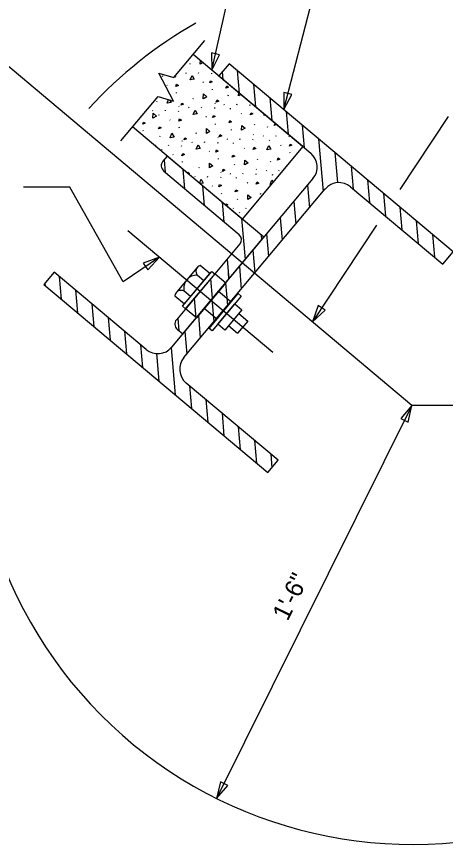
# Model space of a CAD drawing. Extents: x 0 to 71.1, y 0 to 63.6.
# Drawn here: x 7.96 to 13.87, y 29.55 to 40.95 of the extents above; entities that cross this region are included whole.
import ezdxf

# ---------------------------------------------------------------- set-up
doc = ezdxf.new("R2010")
doc.units = 0
for name, color, linetype in [('Arrowhead Terminators', 7, 'Continuous'), ('Dimension Lines', 7, 'Continuous'), ('Mis Center Lines', 7, 'Continuous'), ('Mis Object Lines', 7, 'Continuous'), ('Miscellaneous Lines', 7, 'Continuous'), ('Structural Steel Lines', 7, 'Continuous'), ('Sup Concrete Girder Lines', 7, 'Continuous'), ('Text', 7, 'Continuous')]:
    doc.layers.add(name, color=color, linetype=linetype)

msp = doc.modelspace()

# ---------------------------------------------------------------- linework, layer by layer
at = {"layer": 'Arrowhead Terminators'}
for points in [[(10.654, 40.216), (10.761, 40.428), (10.648, 40.453)], [(11.645, 39.674), (11.758, 39.882), (11.647, 39.911)], [(9.931, 37.641), (9.708, 37.56), (9.773, 37.465)], [(12.041, 36.749), (12.216, 36.909), (12.12, 36.973)], [(13.412, 35.599), (13.258, 35.418), (13.361, 35.367)], [(10.72, 30.183), (10.874, 30.363), (10.771, 30.414)]]:
    msp.add_lwpolyline(points, close=True, dxfattribs=at)
at = {"layer": 'Dimension Lines'}
for p, q in [((11.645, 39.674), (12.498, 42.949)), ((10.654, 40.216), (11.02, 41.855)), ((10.131, 40.117), (10.557, 40.624)), ((10.123, 39.79), (9.925, 40.173)), ((9.925, 40.173), (10.131, 40.117)), ((9.398, 39.243), (9.913, 39.856)), ((9.913, 39.856), (10.123, 39.79)), ((13.913, 39.579), (13.248, 38.573)), ((8.695, 38.604), (8.058, 38.604)), ((9.431, 37.303), (8.695, 38.604)), ((12.923, 38.082), (12.041, 36.749)), ((9.931, 37.641), (9.431, 37.303)), ((13.412, 35.599), (10.72, 30.183))]:
    msp.add_line(p, q, dxfattribs=at)
at = {"layer": 'Mis Center Lines'}
for p, q in [((13.412, 35.599), (6.729, 41.207)), ((11.496, 36.328), (9.497, 38.005)), ((21.614, 35.599), (13.412, 35.599))]:
    msp.add_line(p, q, dxfattribs=at)
at = {"layer": 'Mis Object Lines'}
for start, end in [(35.311, 98.9169), (119.4927, 137.4375), (166.0968, 348.0882)]:
    msp.add_arc((13.412, 35.599), 6.048, start, end, dxfattribs=at)
at = {"layer": 'Miscellaneous Lines'}
msp.add_line((11.072, 38.165), (11.072, 38.165), dxfattribs=at)
at = {"layer": 'Structural Steel Lines'}
for p, q in [((10.891, 40.306), (10.749, 40.137)), ((13.979, 37.715), (10.891, 40.306)), ((10.798, 40.196), (10.807, 40.088)), ((11.004, 40.211), (11.032, 39.9)), ((10.749, 40.137), (12.018, 39.072)), ((11.229, 40.023), (11.256, 39.712)), ((11.453, 39.835), (11.48, 39.523)), ((11.677, 39.647), (11.704, 39.335)), ((11.901, 39.458), (11.929, 39.147)), ((12.126, 39.27), (12.189, 38.546)), ((10.038, 39.032), (9.978, 38.961)), ((11.37, 37.914), (10.038, 39.032)), ((12.35, 39.082), (12.386, 38.668)), ((9.995, 38.981), (10.01, 38.805)), ((12.574, 38.894), (12.601, 38.583)), ((11.03, 37.95), (9.986, 38.826)), ((10.255, 38.85), (10.279, 38.58)), ((12.048, 38.722), (10.099, 36.399)), ((12.798, 38.706), (12.826, 38.394)), ((10.269, 36.257), (12.218, 38.58)), ((10.524, 38.624), (10.548, 38.354)), ((11.973, 38.633), (12.001, 38.321)), ((12.568, 38.611), (13.837, 37.546)), ((13.023, 38.518), (13.05, 38.206)), ((10.794, 38.398), (10.818, 38.128)), ((11.785, 38.408), (11.812, 38.097)), ((13.247, 38.329), (13.274, 38.018)), ((11.064, 38.171), (11.113, 37.608)), ((11.597, 38.184), (11.624, 37.873)), ((13.471, 38.141), (13.498, 37.83)), ((10.254, 36.583), (11.37, 37.914)), ((11.334, 37.945), (11.34, 37.878)), ((11.409, 37.96), (11.436, 37.648)), ((13.695, 37.953), (13.723, 37.642)), ((11.041, 37.822), (10.166, 36.779)), ((11.221, 37.736), (11.248, 37.424)), ((13.837, 37.546), (13.979, 37.715)), ((10.863, 37.61), (10.887, 37.338)), ((8.48, 37.434), (8.338, 37.264)), ((9.749, 36.369), (8.48, 37.434)), ((10.878, 37.425), (10.885, 37.347)), ((11.033, 37.512), (11.06, 37.2)), ((8.551, 37.374), (8.578, 37.063)), ((10.545, 37.315), (10.455, 37.39)), ((10.637, 37.34), (10.66, 37.078)), ((8.338, 37.264), (11.426, 34.673)), ((8.352, 37.28), (8.354, 37.251)), ((8.775, 37.186), (8.803, 36.874)), ((10.844, 37.287), (10.872, 36.976)), ((10.361, 37.097), (10.272, 37.172)), ((10.411, 37.071), (10.435, 36.799)), ((9, 36.998), (9.027, 36.686)), ((10.656, 37.063), (10.683, 36.752)), ((10.468, 36.839), (10.495, 36.527)), ((11.026, 36.865), (11.15, 36.761)), ((9.224, 36.81), (9.251, 36.498)), ((10.185, 36.802), (10.201, 36.628)), ((11.15, 36.761), (11.009, 36.593)), ((9.448, 36.621), (9.475, 36.31)), ((10.177, 36.648), (10.254, 36.583)), ((10.28, 36.615), (10.307, 36.303)), ((10.885, 36.697), (11.009, 36.593)), ((9.672, 36.433), (9.7, 36.122)), ((10.092, 36.392), (10.148, 35.745)), ((9.891, 36.313), (9.924, 35.934)), ((11.569, 34.842), (10.299, 35.907)), ((10.345, 35.869), (10.372, 35.557)), ((10.57, 35.681), (10.597, 35.369)), ((10.794, 35.492), (10.821, 35.181)), ((11.018, 35.304), (11.045, 34.993)), ((11.242, 35.116), (11.269, 34.805)), ((11.466, 34.928), (11.483, 34.74)), ((11.426, 34.673), (11.569, 34.842))]:
    msp.add_line(p, q, dxfattribs=at)
for points in [[(10.144, 37.11), (10.278, 36.998), (10.628, 37.414), (10.494, 37.527)], [(10.451, 37.499), (10.169, 37.163)]]:
    msp.add_lwpolyline(points, dxfattribs=at)
for points in [[(10.653, 37.445), (10.695, 37.41), (10.293, 36.931), (10.251, 36.966)], [(10.698, 37.413), (10.847, 37.289), (10.441, 36.806), (10.293, 36.93)], [(10.718, 36.793), (10.549, 36.935), (10.748, 37.173), (10.918, 37.031)], [(11.018, 37.14), (11.059, 37.105), (10.657, 36.625), (10.615, 36.66)], [(10.973, 36.998), (11.069, 36.917), (10.834, 36.637), (10.738, 36.718)]]:
    msp.add_lwpolyline(points, close=True, dxfattribs=at)
for centre, radius, start, end in [((11.858, 38.882), 0.248, 320, 50), ((10.05, 38.901), 0.0931, 140.0003, 230.0003), ((12.408, 38.42), 0.248, 50, 140), ((10.971, 37.88), 0.091, 319.9998, 49.9998), ((10.52, 37.446), 0.0854, 107.934, 220.5245), ((10.441, 37.216), 0.175, 85.4787, 194.5195), ((10.229, 37.098), 0.0854, 59.4737, 172.0643), ((10.237, 36.719), 0.0931, 140.0003, 230.0003), ((9.909, 36.559), 0.248, 230, 320), ((10.459, 36.097), 0.248, 140, 230)]:
    msp.add_arc(centre, radius, start, end, dxfattribs=at)
at = {"layer": 'Sup Concrete Girder Lines'}
for p, q in [((11.909, 39.163), (10.397, 40.433)), ((10.353, 40.299), (10.357, 40.31)), ((10.293, 40.182), (10.298, 40.175)), ((10.47, 40.174), (10.474, 40.185)), ((10.652, 40.166), (10.656, 40.177)), ((9.972, 40.131), (9.976, 40.142)), ((10.154, 40.122), (10.157, 40.133)), ((10.532, 40.054), (10.537, 40.048)), ((10.033, 40.011), (10.039, 40.004)), ((10.658, 39.954), (10.66, 39.944)), ((10.16, 39.911), (10.162, 39.9)), ((10.395, 39.822), (10.399, 39.833)), ((10.881, 39.865), (10.885, 39.875)), ((9.897, 39.778), (9.901, 39.789)), ((10.197, 39.722), (10.203, 39.716)), ((10.334, 39.705), (10.34, 39.698)), ((10.512, 39.698), (10.515, 39.708)), ((10.693, 39.689), (10.697, 39.7)), ((10.696, 39.766), (10.701, 39.759)), ((10.821, 39.747), (10.826, 39.741)), ((10.909, 39.681), (10.913, 39.692)), ((10.998, 39.74), (11.002, 39.751)), ((11.18, 39.732), (11.183, 39.743)), ((9.836, 39.661), (9.842, 39.655)), ((9.925, 39.595), (9.928, 39.606)), ((10.014, 39.654), (10.017, 39.665)), ((10.195, 39.646), (10.199, 39.656)), ((10.573, 39.578), (10.578, 39.571)), ((11.06, 39.62), (11.065, 39.614)), ((10.075, 39.534), (10.08, 39.528)), ((10.699, 39.477), (10.701, 39.467)), ((11.242, 39.463), (11.246, 39.474)), ((11.072, 38.165), (9.559, 39.434)), ((9.703, 39.39), (9.705, 39.38)), ((10.201, 39.434), (10.203, 39.424)), ((10.437, 39.345), (10.441, 39.356)), ((10.923, 39.388), (10.927, 39.399)), ((11.421, 39.431), (11.425, 39.442)), ((9.939, 39.302), (9.942, 39.312)), ((10.239, 39.246), (10.244, 39.239)), ((10.553, 39.221), (10.557, 39.232)), ((10.737, 39.289), (10.742, 39.283)), ((10.862, 39.271), (10.868, 39.264)), ((11.04, 39.263), (11.043, 39.274)), ((11.221, 39.255), (11.225, 39.266)), ((11.224, 39.332), (11.229, 39.325)), ((11.361, 39.314), (11.366, 39.308)), ((11.449, 39.248), (11.453, 39.259)), ((11.538, 39.307), (11.541, 39.318)), ((11.72, 39.299), (11.723, 39.309)), ((9.878, 39.184), (9.883, 39.178)), ((9.966, 39.119), (9.97, 39.129)), ((10.055, 39.177), (10.059, 39.188)), ((10.237, 39.169), (10.241, 39.18)), ((10.376, 39.228), (10.381, 39.222)), ((10.735, 39.212), (10.739, 39.223)), ((10.951, 39.205), (10.954, 39.215)), ((11.909, 39.163), (11.072, 38.165)), ((11.101, 39.144), (11.106, 39.137)), ((11.599, 39.187), (11.605, 39.181)), ((10.117, 39.057), (10.122, 39.051)), ((10.615, 39.101), (10.62, 39.095)), ((11.725, 39.087), (11.727, 39.077)), ((10.243, 38.957), (10.245, 38.947)), ((10.741, 39.001), (10.743, 38.99)), ((10.965, 38.911), (10.969, 38.922)), ((11.284, 38.987), (11.287, 38.997)), ((11.463, 38.955), (11.467, 38.965)), ((10.479, 38.869), (10.482, 38.879)), ((10.779, 38.812), (10.784, 38.806)), ((10.904, 38.794), (10.909, 38.787)), ((11.081, 38.787), (11.085, 38.797)), ((11.263, 38.778), (11.267, 38.789)), ((11.265, 38.855), (11.27, 38.848)), ((11.402, 38.837), (11.407, 38.831)), ((11.491, 38.772), (11.494, 38.782)), ((11.579, 38.83), (11.583, 38.841)), ((10.418, 38.751), (10.423, 38.745)), ((10.595, 38.744), (10.599, 38.755)), ((10.777, 38.736), (10.781, 38.747)), ((10.992, 38.728), (10.996, 38.739)), ((11.143, 38.667), (11.148, 38.66)), ((10.657, 38.624), (10.662, 38.618)), ((10.783, 38.524), (10.785, 38.514)), ((11.007, 38.434), (11.01, 38.445)), ((11.325, 38.51), (11.329, 38.521)), ((11.123, 38.31), (11.127, 38.321)), ((10.946, 38.317), (10.951, 38.311)), ((11.034, 38.251), (11.038, 38.262))]:
    msp.add_line(p, q, dxfattribs=at)
for points in [[(10.495, 40.299), (10.497, 40.348)], [(10.531, 40.32), (10.496, 40.3)], [(10.222, 40.225), (10.223, 40.225), (10.221, 40.224)], [(10.356, 40.082), (10.382, 40.143), (10.411, 40.091), (10.357, 40.082)], [(10.624, 40.041), (10.635, 40.071), (10.659, 40.056), (10.624, 40.041)], [(10.157, 39.992), (10.168, 40.022), (10.193, 40.006), (10.157, 39.992)], [(10.849, 39.969), (10.861, 39.999), (10.885, 39.984), (10.849, 39.969)], [(10.036, 39.762), (10.057, 39.811)], [(10.072, 39.806), (10.091, 39.771), (10.038, 39.762)], [(10.536, 39.822), (10.54, 39.889), (10.585, 39.85), (10.537, 39.823)], [(10.715, 39.776), (10.726, 39.806), (10.751, 39.79), (10.715, 39.776)], [(11.023, 39.865), (11.025, 39.906)], [(11.053, 39.882), (11.024, 39.865)], [(10.229, 39.733), (10.24, 39.763), (10.265, 39.748), (10.229, 39.733)], [(9.841, 39.556), (9.845, 39.622), (9.89, 39.583), (9.842, 39.556)], [(10.397, 39.605), (10.423, 39.667), (10.452, 39.615), (10.398, 39.605)], [(10.665, 39.564), (10.677, 39.594), (10.701, 39.579), (10.665, 39.564)], [(11.183, 39.601), (11.194, 39.631), (11.219, 39.616), (11.183, 39.601)], [(11.373, 39.593), (11.379, 39.608)], [(11.393, 39.597), (11.374, 39.593)], [(9.701, 39.471), (9.712, 39.501), (9.736, 39.486), (9.701, 39.471)], [(10.199, 39.515), (10.21, 39.545), (10.235, 39.53), (10.199, 39.515)], [(10.891, 39.492), (10.902, 39.522), (10.927, 39.507), (10.891, 39.492)], [(11.515, 39.454), (11.526, 39.484), (11.531, 39.481)], [(11.547, 39.467), (11.515, 39.454)], [(9.92, 39.407), (9.931, 39.437), (9.956, 39.422), (9.92, 39.407)], [(10.078, 39.285), (10.104, 39.347), (10.133, 39.295), (10.079, 39.285)], [(10.578, 39.346), (10.581, 39.412), (10.626, 39.373), (10.579, 39.346)], [(11.064, 39.388), (11.068, 39.455), (11.113, 39.416), (11.065, 39.389)], [(9.797, 39.235), (9.808, 39.228), (9.806, 39.227)], [(10.271, 39.256), (10.282, 39.286), (10.306, 39.271), (10.271, 39.256)], [(10.757, 39.299), (10.768, 39.329), (10.793, 39.314), (10.757, 39.299)], [(10.439, 39.129), (10.465, 39.19), (10.494, 39.138), (10.44, 39.129)], [(10.707, 39.088), (10.718, 39.118), (10.743, 39.102), (10.707, 39.088)], [(11.225, 39.124), (11.236, 39.154), (11.261, 39.139), (11.225, 39.124)], [(11.414, 39.117), (11.44, 39.178), (11.469, 39.126), (11.415, 39.117)], [(11.723, 39.168), (11.734, 39.198), (11.759, 39.182), (11.723, 39.168)], [(10.24, 39.038), (10.252, 39.068), (10.276, 39.053), (10.24, 39.038)], [(10.933, 39.016), (10.944, 39.046), (10.969, 39.03), (10.933, 39.016)], [(11.557, 38.977), (11.568, 39.007), (11.592, 38.992), (11.557, 38.977)], [(10.62, 38.869), (10.623, 38.936), (10.668, 38.897), (10.621, 38.869)], [(11.106, 38.911), (11.109, 38.978), (11.154, 38.939), (11.107, 38.912)], [(10.319, 38.797), (10.324, 38.81), (10.348, 38.794), (10.33, 38.787)], [(10.799, 38.822), (10.81, 38.852), (10.834, 38.837), (10.799, 38.822)], [(10.484, 38.658), (10.507, 38.713), (10.536, 38.661), (10.49, 38.653)], [(11.266, 38.647), (11.278, 38.677), (11.302, 38.662), (11.266, 38.647)], [(11.456, 38.64), (11.482, 38.701), (11.498, 38.673)], [(10.749, 38.611), (10.76, 38.641), (10.785, 38.626), (10.749, 38.611)], [(10.974, 38.539), (10.986, 38.569), (11.01, 38.554), (10.974, 38.539)], [(11.473, 38.643), (11.457, 38.64)], [(11.148, 38.435), (11.151, 38.501), (11.196, 38.462), (11.149, 38.435)], [(10.844, 38.356), (10.852, 38.376), (10.876, 38.36), (10.851, 38.35)]]:
    msp.add_lwpolyline(points, dxfattribs=at)

# ---------------------------------------------------------------- texts
at = {"layer": 'Text'}
msp.add_text('1\'-6"', height=0.2475, rotation=63.568, dxfattribs=at).set_placement((11.699, 32.617))

doc.saveas('drawing.dxf')
